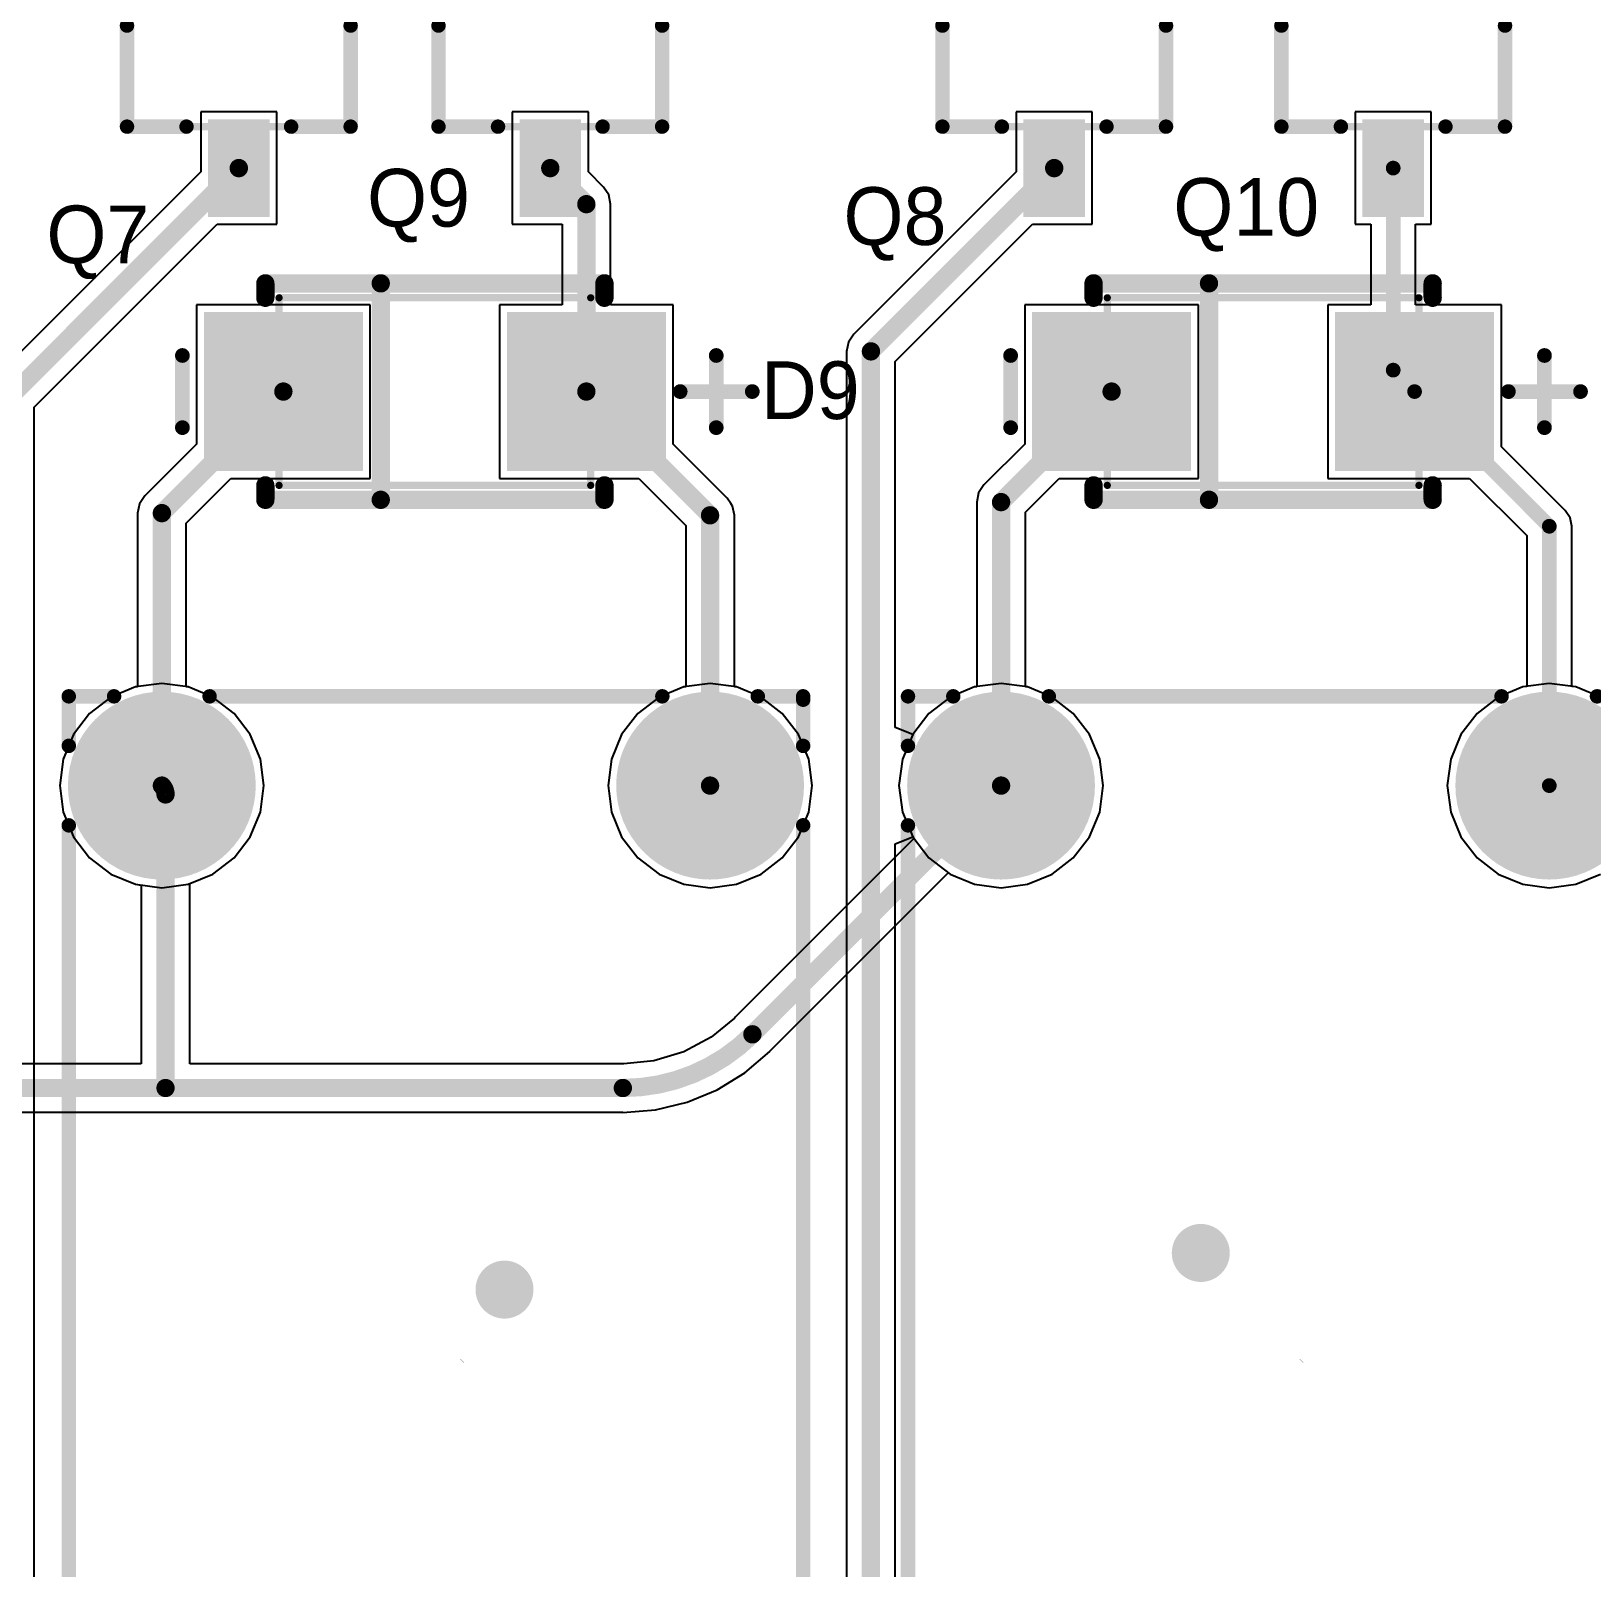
# Model space of a CAD drawing. Extents: x 32 to 132, y 19 to 123.
# Drawn here: x 50.59 to 72.22, y 66.76 to 88.05 of the extents above; entities that cross this region are included whole.
import ezdxf

# ---------------------------------------------------------------- set-up
doc = ezdxf.new("R2010")
doc.units = 0
doc.layers.get('0').update_dxf_attribs({"linetype": 'CONTINUOUS'})
for name, color, linetype in [('BOTTOMLAYER', 5, 'CONTINUOUS'), ('BOTTOMSOLDER', 6, 'CONTINUOUS'), ('MECHANICAL13', 56, 'CONTINUOUS'), ('MECHANICAL15', 56, 'CONTINUOUS'), ('MULTILAYER', 9, 'CONTINUOUS'), ('PADHOLELAYER', 156, 'CONTINUOUS'), ('TOPLAYER', 1, 'CONTINUOUS'), ('TOPOVERLAY', 2, 'CONTINUOUS'), ('TOPPASTE', 8, 'CONTINUOUS'), ('TOPSOLDER', 216, 'CONTINUOUS'), ('VIAHOLELAYER', 16, 'CONTINUOUS')]:
    doc.layers.add(name, color=color, linetype=linetype)

# ---------------------------------------------------------------- blocks, each defined once
blk = doc.blocks.new('SMA_DO_214AC__S1_57')
at = {"layer": 'MECHANICAL13', "const_width": 0.1}
for points in [[(-2.16, 1.3), (2.16, 1.3)], [(-2.16, -1.3), (-2.16, 1.3)], [(2.16, -1.3), (2.16, 1.3)], [(-2.16, -1.3), (2.16, -1.3)]]:
    blk.add_lwpolyline(points, dxfattribs=at)
at = {"layer": 'MECHANICAL13', "const_width": 0.05}
for points in [[(-2.185, 1.3, 1), (-2.135, 1.3, 1)], [(-2.185, 1.3, 1), (-2.135, 1.3, 1)], [(2.135, 1.3, 1), (2.185, 1.3, 1)], [(2.135, 1.3, 1), (2.185, 1.3, 1)], [(-2.185, -1.3, 1), (-2.135, -1.3, 1)], [(-2.185, -1.3, 1), (-2.135, -1.3, 1)], [(2.135, -1.3, 1), (2.185, -1.3, 1)], [(2.135, -1.3, 1), (2.185, -1.3, 1)]]:
    blk.add_lwpolyline(points, format="xyb", close=True, dxfattribs=at)
at = {"layer": 'MECHANICAL15', "const_width": 0.203}
for points in [[(-3.5, -0.5), (-3.5, 0.5)], [(3.9, -0.5), (3.9, 0.5)], [(3.4, 0), (4.4, 0)]]:
    blk.add_lwpolyline(points, dxfattribs=at)
at = {"layer": 'MECHANICAL15', "const_width": 0.102}
for points in [[(-3.551, 0.5, 1), (-3.449, 0.5, 1)], [(3.849, 0.5, 1), (3.951, 0.5, 1)], [(3.349, 0, 1), (3.451, 0, 1)], [(4.349, 0, 1), (4.451, 0, 1)], [(-3.551, -0.5, 1), (-3.449, -0.5, 1)], [(3.849, -0.5, 1), (3.951, -0.5, 1)]]:
    blk.add_lwpolyline(points, format="xyb", close=True, dxfattribs=at)
at = {"layer": 'TOPLAYER'}
for points in [[(-3.1, 1), (-3.1, -1), (-1.1, 1), (-1.1, -1)], [(1.1, 1), (1.1, -1), (3.1, 1), (3.1, -1)]]:
    blk.add_solid(points, dxfattribs=at)
at = {"layer": 'TOPOVERLAY', "const_width": 0.254}
for points in [[(-2.35, 1.3), (-2.35, 1.5)], [(-2.35, 1.5), (2.35, 1.5)], [(-0.75, -1.5), (-0.75, 1.5)], [(2.35, 1.3), (2.35, 1.5)], [(-2.35, -1.5), (-2.35, -1.3)], [(2.35, -1.5), (2.35, -1.3)], [(-2.35, -1.5), (2.35, -1.5)]]:
    blk.add_lwpolyline(points, dxfattribs=at)
at = {"layer": 'TOPOVERLAY', "const_width": 0.127}
for points in [[(-2.414, 1.5, 1), (-2.287, 1.5, 1)], [(-2.414, 1.5, 1), (-2.287, 1.5, 1)], [(-0.814, 1.5, 1), (-0.687, 1.5, 1)], [(2.287, 1.5, 1), (2.414, 1.5, 1)], [(2.287, 1.5, 1), (2.414, 1.5, 1)], [(-2.414, 1.3, 1), (-2.287, 1.3, 1)], [(2.287, 1.3, 1), (2.414, 1.3, 1)], [(-2.414, -1.3, 1), (-2.287, -1.3, 1)], [(2.287, -1.3, 1), (2.414, -1.3, 1)], [(-2.414, -1.5, 1), (-2.287, -1.5, 1)], [(-2.414, -1.5, 1), (-2.287, -1.5, 1)], [(-0.814, -1.5, 1), (-0.687, -1.5, 1)], [(2.287, -1.5, 1), (2.414, -1.5, 1)], [(2.287, -1.5, 1), (2.414, -1.5, 1)]]:
    blk.add_lwpolyline(points, format="xyb", close=True, dxfattribs=at)
at = {"layer": 'TOPPASTE'}
for points in [[(-3.1, 1), (-3.1, -1), (-1.1, 1), (-1.1, -1)], [(1.1, 1), (1.1, -1), (3.1, 1), (3.1, -1)]]:
    blk.add_solid(points, dxfattribs=at)
at = {"layer": 'TOPSOLDER'}
for points in [[(-3.202, 1.102), (-3.202, -1.102), (-0.998, 1.102), (-0.998, -1.102)], [(0.998, 1.102), (0.998, -1.102), (3.202, 1.102), (3.202, -1.102)]]:
    blk.add_solid(points, dxfattribs=at)
blk = doc.blocks.new('SMA_DO_214AC__S1_58')
at = {"layer": 'MECHANICAL13', "const_width": 0.1}
for points in [[(-2.16, 1.3), (2.16, 1.3)], [(-2.16, -1.3), (-2.16, 1.3)], [(2.16, -1.3), (2.16, 1.3)], [(-2.16, -1.3), (2.16, -1.3)]]:
    blk.add_lwpolyline(points, dxfattribs=at)
at = {"layer": 'MECHANICAL13', "const_width": 0.05}
for points in [[(-2.185, 1.3, 1), (-2.135, 1.3, 1)], [(-2.185, 1.3, 1), (-2.135, 1.3, 1)], [(2.135, 1.3, 1), (2.185, 1.3, 1)], [(2.135, 1.3, 1), (2.185, 1.3, 1)], [(-2.185, -1.3, 1), (-2.135, -1.3, 1)], [(-2.185, -1.3, 1), (-2.135, -1.3, 1)], [(2.135, -1.3, 1), (2.185, -1.3, 1)], [(2.135, -1.3, 1), (2.185, -1.3, 1)]]:
    blk.add_lwpolyline(points, format="xyb", close=True, dxfattribs=at)
at = {"layer": 'MECHANICAL15', "const_width": 0.203}
for points in [[(-3.5, -0.5), (-3.5, 0.5)], [(3.9, -0.5), (3.9, 0.5)], [(3.4, 0), (4.4, 0)]]:
    blk.add_lwpolyline(points, dxfattribs=at)
at = {"layer": 'MECHANICAL15', "const_width": 0.102}
for points in [[(-3.551, 0.5, 1), (-3.449, 0.5, 1)], [(3.849, 0.5, 1), (3.951, 0.5, 1)], [(3.349, 0, 1), (3.451, 0, 1)], [(4.349, 0, 1), (4.451, 0, 1)], [(-3.551, -0.5, 1), (-3.449, -0.5, 1)], [(3.849, -0.5, 1), (3.951, -0.5, 1)]]:
    blk.add_lwpolyline(points, format="xyb", close=True, dxfattribs=at)
at = {"layer": 'TOPLAYER'}
for points in [[(-3.1, 1), (-3.1, -1), (-1.1, 1), (-1.1, -1)], [(1.1, 1), (1.1, -1), (3.1, 1), (3.1, -1)]]:
    blk.add_solid(points, dxfattribs=at)
at = {"layer": 'TOPOVERLAY', "const_width": 0.254}
for points in [[(-2.35, 1.3), (-2.35, 1.5)], [(-2.35, 1.5), (2.35, 1.5)], [(-0.75, -1.5), (-0.75, 1.5)], [(2.35, 1.3), (2.35, 1.5)], [(-2.35, -1.5), (-2.35, -1.3)], [(2.35, -1.5), (2.35, -1.3)], [(-2.35, -1.5), (2.35, -1.5)]]:
    blk.add_lwpolyline(points, dxfattribs=at)
at = {"layer": 'TOPOVERLAY', "const_width": 0.127}
for points in [[(-2.414, 1.5, 1), (-2.287, 1.5, 1)], [(-2.414, 1.5, 1), (-2.287, 1.5, 1)], [(-0.814, 1.5, 1), (-0.687, 1.5, 1)], [(2.287, 1.5, 1), (2.414, 1.5, 1)], [(2.287, 1.5, 1), (2.414, 1.5, 1)], [(-2.414, 1.3, 1), (-2.287, 1.3, 1)], [(2.287, 1.3, 1), (2.414, 1.3, 1)], [(-2.414, -1.3, 1), (-2.287, -1.3, 1)], [(2.287, -1.3, 1), (2.414, -1.3, 1)], [(-2.414, -1.5, 1), (-2.287, -1.5, 1)], [(-2.414, -1.5, 1), (-2.287, -1.5, 1)], [(-0.814, -1.5, 1), (-0.687, -1.5, 1)], [(2.287, -1.5, 1), (2.414, -1.5, 1)], [(2.287, -1.5, 1), (2.414, -1.5, 1)]]:
    blk.add_lwpolyline(points, format="xyb", close=True, dxfattribs=at)
at = {"layer": 'TOPPASTE'}
for points in [[(-3.1, 1), (-3.1, -1), (-1.1, 1), (-1.1, -1)], [(1.1, 1), (1.1, -1), (3.1, 1), (3.1, -1)]]:
    blk.add_solid(points, dxfattribs=at)
at = {"layer": 'TOPSOLDER'}
for points in [[(-3.202, 1.102), (-3.202, -1.102), (-0.998, 1.102), (-0.998, -1.102)], [(0.998, 1.102), (0.998, -1.102), (3.202, 1.102), (3.202, -1.102)]]:
    blk.add_solid(points, dxfattribs=at)
blk = doc.blocks.new('SOT_23_3L_70')
at = {"layer": 'MECHANICAL13', "const_width": 0.1}
for points in [[(-0.9, 1.55), (-0.9, -1.55)], [(-0.9, 1.55), (0.9, 1.55)], [(0.9, 1.55), (0.9, -1.55)], [(-0.9, -1.55), (0.9, -1.55)]]:
    blk.add_lwpolyline(points, dxfattribs=at)
at = {"layer": 'MECHANICAL13', "const_width": 0.05}
for points in [[(-0.925, 1.55, 1), (-0.875, 1.55, 1)], [(-0.925, 1.55, 1), (-0.875, 1.55, 1)], [(0.875, 1.55, 1), (0.925, 1.55, 1)], [(0.875, 1.55, 1), (0.925, 1.55, 1)], [(-0.925, -1.55, 1), (-0.875, -1.55, 1)], [(-0.925, -1.55, 1), (-0.875, -1.55, 1)], [(0.875, -1.55, 1), (0.925, -1.55, 1)], [(0.875, -1.55, 1), (0.925, -1.55, 1)]]:
    blk.add_lwpolyline(points, format="xyb", close=True, dxfattribs=at)
at = {"layer": 'TOPLAYER'}
for points in [[(0.9, 1.275), (0.9, 0.625), (2.05, 1.275), (2.05, 0.625)], [(-2.05, 0.325), (-2.05, -0.325), (-0.9, 0.325), (-0.9, -0.325)], [(0.9, -0.625), (0.9, -1.275), (2.05, -0.625), (2.05, -1.275)]]:
    blk.add_solid(points, dxfattribs=at)
at = {"layer": 'TOPOVERLAY', "const_width": 0.2}
for points in [[(-0.9, 1.55), (0.5, 1.55)], [(-0.9, 1.55), (-0.9, 0.725)], [(-0.9, -0.725), (-0.9, -1.55)], [(-0.9, -1.55), (0.5, -1.55)]]:
    blk.add_lwpolyline(points, dxfattribs=at)
at = {"layer": 'TOPOVERLAY'}
for points, const_width in [([(-0.95, 1.55, 1), (-0.85, 1.55, 1)], 0.1), ([(-0.95, 1.55, 1), (-0.85, 1.55, 1)], 0.1), ([(0.45, 1.55, 1), (0.55, 1.55, 1)], 0.1), ([(-0.95, 0.725, 1), (-0.85, 0.725, 1)], 0.1), ([(-0.95, -0.725, 1), (-0.85, -0.725, 1)], 0.1), ([(-0.95, -1.55, 1), (-0.85, -1.55, 1)], 0.1), ([(-0.95, -1.55, 1), (-0.85, -1.55, 1)], 0.1), ([(0.45, -1.55, 1), (0.55, -1.55, 1)], 0.1), ([(1.6, -1.825, 1), (1.35, -1.825, 1)], 0.25), ([(1.288, -1.825, 1), (1.412, -1.825, 1)], 0.125), ([(1.538, -1.825, 1), (1.663, -1.825, 1)], 0.125)]:
    blk.add_lwpolyline(points, format="xyb", close=True, dxfattribs=dict(at, const_width=const_width))
at = {"layer": 'TOPPASTE'}
for points in [[(0.9, 1.275), (0.9, 0.625), (2.05, 1.275), (2.05, 0.625)], [(-2.05, 0.325), (-2.05, -0.325), (-0.9, 0.325), (-0.9, -0.325)], [(0.9, -0.625), (0.9, -1.275), (2.05, -0.625), (2.05, -1.275)]]:
    blk.add_solid(points, dxfattribs=at)
at = {"layer": 'TOPSOLDER'}
for points in [[(0.798, 1.377), (0.798, 0.523), (2.152, 1.377), (2.152, 0.523)], [(-2.152, 0.427), (-2.152, -0.427), (-0.798, 0.427), (-0.798, -0.427)], [(0.798, -0.523), (0.798, -1.377), (2.152, -0.523), (2.152, -1.377)]]:
    blk.add_solid(points, dxfattribs=at)
blk = doc.blocks.new('SOT_23_3L_71')
at = {"layer": 'MECHANICAL13', "const_width": 0.1}
for points in [[(-0.9, 1.55), (-0.9, -1.55)], [(-0.9, 1.55), (0.9, 1.55)], [(0.9, 1.55), (0.9, -1.55)], [(-0.9, -1.55), (0.9, -1.55)]]:
    blk.add_lwpolyline(points, dxfattribs=at)
at = {"layer": 'MECHANICAL13', "const_width": 0.05}
for points in [[(-0.925, 1.55, 1), (-0.875, 1.55, 1)], [(-0.925, 1.55, 1), (-0.875, 1.55, 1)], [(0.875, 1.55, 1), (0.925, 1.55, 1)], [(0.875, 1.55, 1), (0.925, 1.55, 1)], [(-0.925, -1.55, 1), (-0.875, -1.55, 1)], [(-0.925, -1.55, 1), (-0.875, -1.55, 1)], [(0.875, -1.55, 1), (0.925, -1.55, 1)], [(0.875, -1.55, 1), (0.925, -1.55, 1)]]:
    blk.add_lwpolyline(points, format="xyb", close=True, dxfattribs=at)
at = {"layer": 'TOPLAYER'}
for points in [[(0.9, 1.275), (0.9, 0.625), (2.05, 1.275), (2.05, 0.625)], [(-2.05, 0.325), (-2.05, -0.325), (-0.9, 0.325), (-0.9, -0.325)], [(0.9, -0.625), (0.9, -1.275), (2.05, -0.625), (2.05, -1.275)]]:
    blk.add_solid(points, dxfattribs=at)
at = {"layer": 'TOPOVERLAY', "const_width": 0.2}
for points in [[(-0.9, 1.55), (0.5, 1.55)], [(-0.9, 1.55), (-0.9, 0.725)], [(-0.9, -0.725), (-0.9, -1.55)], [(-0.9, -1.55), (0.5, -1.55)]]:
    blk.add_lwpolyline(points, dxfattribs=at)
at = {"layer": 'TOPOVERLAY'}
for points, const_width in [([(-0.95, 1.55, 1), (-0.85, 1.55, 1)], 0.1), ([(-0.95, 1.55, 1), (-0.85, 1.55, 1)], 0.1), ([(0.45, 1.55, 1), (0.55, 1.55, 1)], 0.1), ([(-0.95, 0.725, 1), (-0.85, 0.725, 1)], 0.1), ([(-0.95, -0.725, 1), (-0.85, -0.725, 1)], 0.1), ([(-0.95, -1.55, 1), (-0.85, -1.55, 1)], 0.1), ([(-0.95, -1.55, 1), (-0.85, -1.55, 1)], 0.1), ([(0.45, -1.55, 1), (0.55, -1.55, 1)], 0.1), ([(1.6, -1.825, 1), (1.35, -1.825, 1)], 0.25), ([(1.288, -1.825, 1), (1.412, -1.825, 1)], 0.125), ([(1.538, -1.825, 1), (1.663, -1.825, 1)], 0.125)]:
    blk.add_lwpolyline(points, format="xyb", close=True, dxfattribs=dict(at, const_width=const_width))
at = {"layer": 'TOPPASTE'}
for points in [[(0.9, 1.275), (0.9, 0.625), (2.05, 1.275), (2.05, 0.625)], [(-2.05, 0.325), (-2.05, -0.325), (-0.9, 0.325), (-0.9, -0.325)], [(0.9, -0.625), (0.9, -1.275), (2.05, -0.625), (2.05, -1.275)]]:
    blk.add_solid(points, dxfattribs=at)
at = {"layer": 'TOPSOLDER'}
for points in [[(0.798, 1.377), (0.798, 0.523), (2.152, 1.377), (2.152, 0.523)], [(-2.152, 0.427), (-2.152, -0.427), (-0.798, 0.427), (-0.798, -0.427)], [(0.798, -0.523), (0.798, -1.377), (2.152, -0.523), (2.152, -1.377)]]:
    blk.add_solid(points, dxfattribs=at)
blk = doc.blocks.new('SOT_23_3L_72')
at = {"layer": 'MECHANICAL13', "const_width": 0.1}
for points in [[(-0.9, 1.55), (-0.9, -1.55)], [(-0.9, 1.55), (0.9, 1.55)], [(0.9, 1.55), (0.9, -1.55)], [(-0.9, -1.55), (0.9, -1.55)]]:
    blk.add_lwpolyline(points, dxfattribs=at)
at = {"layer": 'MECHANICAL13', "const_width": 0.05}
for points in [[(-0.925, 1.55, 1), (-0.875, 1.55, 1)], [(-0.925, 1.55, 1), (-0.875, 1.55, 1)], [(0.875, 1.55, 1), (0.925, 1.55, 1)], [(0.875, 1.55, 1), (0.925, 1.55, 1)], [(-0.925, -1.55, 1), (-0.875, -1.55, 1)], [(-0.925, -1.55, 1), (-0.875, -1.55, 1)], [(0.875, -1.55, 1), (0.925, -1.55, 1)], [(0.875, -1.55, 1), (0.925, -1.55, 1)]]:
    blk.add_lwpolyline(points, format="xyb", close=True, dxfattribs=at)
at = {"layer": 'TOPLAYER'}
for points in [[(0.9, 1.275), (0.9, 0.625), (2.05, 1.275), (2.05, 0.625)], [(-2.05, 0.325), (-2.05, -0.325), (-0.9, 0.325), (-0.9, -0.325)], [(0.9, -0.625), (0.9, -1.275), (2.05, -0.625), (2.05, -1.275)]]:
    blk.add_solid(points, dxfattribs=at)
at = {"layer": 'TOPOVERLAY', "const_width": 0.2}
for points in [[(-0.9, 1.55), (0.5, 1.55)], [(-0.9, 1.55), (-0.9, 0.725)], [(-0.9, -0.725), (-0.9, -1.55)], [(-0.9, -1.55), (0.5, -1.55)]]:
    blk.add_lwpolyline(points, dxfattribs=at)
at = {"layer": 'TOPOVERLAY'}
for points, const_width in [([(-0.95, 1.55, 1), (-0.85, 1.55, 1)], 0.1), ([(-0.95, 1.55, 1), (-0.85, 1.55, 1)], 0.1), ([(0.45, 1.55, 1), (0.55, 1.55, 1)], 0.1), ([(-0.95, 0.725, 1), (-0.85, 0.725, 1)], 0.1), ([(-0.95, -0.725, 1), (-0.85, -0.725, 1)], 0.1), ([(-0.95, -1.55, 1), (-0.85, -1.55, 1)], 0.1), ([(-0.95, -1.55, 1), (-0.85, -1.55, 1)], 0.1), ([(0.45, -1.55, 1), (0.55, -1.55, 1)], 0.1), ([(1.6, -1.825, 1), (1.35, -1.825, 1)], 0.25), ([(1.288, -1.825, 1), (1.412, -1.825, 1)], 0.125), ([(1.538, -1.825, 1), (1.663, -1.825, 1)], 0.125)]:
    blk.add_lwpolyline(points, format="xyb", close=True, dxfattribs=dict(at, const_width=const_width))
at = {"layer": 'TOPPASTE'}
for points in [[(0.9, 1.275), (0.9, 0.625), (2.05, 1.275), (2.05, 0.625)], [(-2.05, 0.325), (-2.05, -0.325), (-0.9, 0.325), (-0.9, -0.325)], [(0.9, -0.625), (0.9, -1.275), (2.05, -0.625), (2.05, -1.275)]]:
    blk.add_solid(points, dxfattribs=at)
at = {"layer": 'TOPSOLDER'}
for points in [[(0.798, 1.377), (0.798, 0.523), (2.152, 1.377), (2.152, 0.523)], [(-2.152, 0.427), (-2.152, -0.427), (-0.798, 0.427), (-0.798, -0.427)], [(0.798, -0.523), (0.798, -1.377), (2.152, -0.523), (2.152, -1.377)]]:
    blk.add_solid(points, dxfattribs=at)
blk = doc.blocks.new('SOT_23_3L_73')
at = {"layer": 'MECHANICAL13', "const_width": 0.1}
for points in [[(-0.9, 1.55), (-0.9, -1.55)], [(-0.9, 1.55), (0.9, 1.55)], [(0.9, 1.55), (0.9, -1.55)], [(-0.9, -1.55), (0.9, -1.55)]]:
    blk.add_lwpolyline(points, dxfattribs=at)
at = {"layer": 'MECHANICAL13', "const_width": 0.05}
for points in [[(-0.925, 1.55, 1), (-0.875, 1.55, 1)], [(-0.925, 1.55, 1), (-0.875, 1.55, 1)], [(0.875, 1.55, 1), (0.925, 1.55, 1)], [(0.875, 1.55, 1), (0.925, 1.55, 1)], [(-0.925, -1.55, 1), (-0.875, -1.55, 1)], [(-0.925, -1.55, 1), (-0.875, -1.55, 1)], [(0.875, -1.55, 1), (0.925, -1.55, 1)], [(0.875, -1.55, 1), (0.925, -1.55, 1)]]:
    blk.add_lwpolyline(points, format="xyb", close=True, dxfattribs=at)
at = {"layer": 'TOPLAYER'}
for points in [[(0.9, 1.275), (0.9, 0.625), (2.05, 1.275), (2.05, 0.625)], [(-2.05, 0.325), (-2.05, -0.325), (-0.9, 0.325), (-0.9, -0.325)], [(0.9, -0.625), (0.9, -1.275), (2.05, -0.625), (2.05, -1.275)]]:
    blk.add_solid(points, dxfattribs=at)
at = {"layer": 'TOPOVERLAY', "const_width": 0.2}
for points in [[(-0.9, 1.55), (0.5, 1.55)], [(-0.9, 1.55), (-0.9, 0.725)], [(-0.9, -0.725), (-0.9, -1.55)], [(-0.9, -1.55), (0.5, -1.55)]]:
    blk.add_lwpolyline(points, dxfattribs=at)
at = {"layer": 'TOPOVERLAY'}
for points, const_width in [([(-0.95, 1.55, 1), (-0.85, 1.55, 1)], 0.1), ([(-0.95, 1.55, 1), (-0.85, 1.55, 1)], 0.1), ([(0.45, 1.55, 1), (0.55, 1.55, 1)], 0.1), ([(-0.95, 0.725, 1), (-0.85, 0.725, 1)], 0.1), ([(-0.95, -0.725, 1), (-0.85, -0.725, 1)], 0.1), ([(-0.95, -1.55, 1), (-0.85, -1.55, 1)], 0.1), ([(-0.95, -1.55, 1), (-0.85, -1.55, 1)], 0.1), ([(0.45, -1.55, 1), (0.55, -1.55, 1)], 0.1), ([(1.6, -1.825, 1), (1.35, -1.825, 1)], 0.25), ([(1.288, -1.825, 1), (1.412, -1.825, 1)], 0.125), ([(1.538, -1.825, 1), (1.663, -1.825, 1)], 0.125)]:
    blk.add_lwpolyline(points, format="xyb", close=True, dxfattribs=dict(at, const_width=const_width))
at = {"layer": 'TOPPASTE'}
for points in [[(0.9, 1.275), (0.9, 0.625), (2.05, 1.275), (2.05, 0.625)], [(-2.05, 0.325), (-2.05, -0.325), (-0.9, 0.325), (-0.9, -0.325)], [(0.9, -0.625), (0.9, -1.275), (2.05, -0.625), (2.05, -1.275)]]:
    blk.add_solid(points, dxfattribs=at)
at = {"layer": 'TOPSOLDER'}
for points in [[(0.798, 1.377), (0.798, 0.523), (2.152, 1.377), (2.152, 0.523)], [(-2.152, 0.427), (-2.152, -0.427), (-0.798, 0.427), (-0.798, -0.427)], [(0.798, -0.523), (0.798, -1.377), (2.152, -0.523), (2.152, -1.377)]]:
    blk.add_solid(points, dxfattribs=at)
blk = doc.blocks.new('HF32F_005_HS_151')
at = {"layer": 'BOTTOMLAYER', "const_width": 1.2}
for points in [[(-0.6, 7.6, 1), (0.6, 7.6, 1)], [(14.64, 7.62, 1), (15.84, 7.62, 1)], [(-0.6, 0, 1), (0.6, 0, 1)], [(12.1, 0, 1), (13.3, 0, 1)]]:
    blk.add_lwpolyline(points, format="xyb", close=True, dxfattribs=at)
at = {"layer": 'BOTTOMSOLDER', "const_width": 1.302}
for points in [[(-0.651, 7.6, 1), (0.651, 7.6, 1)], [(14.589, 7.62, 1), (15.891, 7.62, 1)], [(-0.651, 0, 1), (0.651, 0, 1)], [(12.049, 0, 1), (13.351, 0, 1)]]:
    blk.add_lwpolyline(points, format="xyb", close=True, dxfattribs=at)
at = {"layer": 'MECHANICAL15', "const_width": 0.00254}
blk.add_lwpolyline([(7.946, 4.137), (7.997, 4.188)], dxfattribs=at)
at = {"layer": 'MECHANICAL15', "const_width": 0.00127}
for points in [[(7.946, 4.137, 1), (7.947, 4.137, 1)], [(7.996, 4.188, 1), (7.998, 4.188, 1)]]:
    blk.add_lwpolyline(points, format="xyb", close=True, dxfattribs=at)
at = {"layer": 'MULTILAYER', "const_width": 1.2}
for points in [[(-0.6, 7.6, 1), (0.6, 7.6, 1)], [(14.64, 7.62, 1), (15.84, 7.62, 1)], [(-0.6, 0, 1), (0.6, 0, 1)], [(12.1, 0, 1), (13.3, 0, 1)]]:
    blk.add_lwpolyline(points, format="xyb", close=True, dxfattribs=at)
at = {"layer": 'PADHOLELAYER', "const_width": 0.7}
for points in [[(-0.35, 7.6, 1), (0.35, 7.6, 1)], [(14.89, 7.62, 1), (15.59, 7.62, 1)], [(-0.35, 0, 1), (0.35, 0, 1)], [(12.35, 0, 1), (13.05, 0, 1)]]:
    blk.add_lwpolyline(points, format="xyb", close=True, dxfattribs=at)
at = {"layer": 'TOPLAYER', "const_width": 1.2}
for points in [[(-0.6, 7.6, 1), (0.6, 7.6, 1)], [(14.64, 7.62, 1), (15.84, 7.62, 1)], [(-0.6, 0, 1), (0.6, 0, 1)], [(12.1, 0, 1), (13.3, 0, 1)]]:
    blk.add_lwpolyline(points, format="xyb", close=True, dxfattribs=at)
at = {"layer": 'TOPOVERLAY', "const_width": 0.2}
for points in [[(-1.237, 8.261), (-1.237, 8.89)], [(-0.55, 8.89), (-1.19, 8.89)], [(14.644, 8.89), (0.55, 8.89)], [(17.18, 8.89), (15.836, 8.89)], [(17.163, -1.27), (17.163, 8.89)], [(17.17, 8.56), (17.17, 8.89)], [(-1.237, 0.662), (-1.237, 6.938)], [(-1.237, -1.29), (-1.237, -0.662)], [(-0.551, -1.29), (-1.237, -1.29)], [(12.149, -1.29), (0.551, -1.29)], [(17.163, -1.29), (13.251, -1.29)]]:
    blk.add_lwpolyline(points, dxfattribs=at)
at = {"layer": 'TOPOVERLAY', "const_width": 0.1}
for points in [[(-1.287, 8.89, 1), (-1.187, 8.89, 1)], [(-1.24, 8.89, 1), (-1.14, 8.89, 1)], [(-0.6, 8.89, 1), (-0.5, 8.89, 1)], [(0.5, 8.89, 1), (0.6, 8.89, 1)], [(14.594, 8.89, 1), (14.694, 8.89, 1)], [(15.786, 8.89, 1), (15.886, 8.89, 1)], [(17.113, 8.89, 1), (17.213, 8.89, 1)], [(17.12, 8.89, 1), (17.22, 8.89, 1)], [(17.13, 8.89, 1), (17.23, 8.89, 1)], [(17.12, 8.56, 1), (17.22, 8.56, 1)], [(-1.287, 8.261, 1), (-1.187, 8.261, 1)], [(-1.287, 6.938, 1), (-1.187, 6.938, 1)], [(-1.287, 0.662, 1), (-1.187, 0.662, 1)], [(-1.287, -0.662, 1), (-1.187, -0.662, 1)], [(-1.287, -1.29, 1), (-1.187, -1.29, 1)], [(-1.287, -1.29, 1), (-1.187, -1.29, 1)], [(-0.601, -1.29, 1), (-0.501, -1.29, 1)], [(0.501, -1.29, 1), (0.601, -1.29, 1)], [(12.099, -1.29, 1), (12.199, -1.29, 1)], [(13.201, -1.29, 1), (13.301, -1.29, 1)], [(17.113, -1.27, 1), (17.213, -1.27, 1)], [(17.113, -1.29, 1), (17.213, -1.29, 1)]]:
    blk.add_lwpolyline(points, format="xyb", close=True, dxfattribs=at)
at = {"layer": 'TOPSOLDER', "const_width": 1.302}
for points in [[(-0.651, 7.6, 1), (0.651, 7.6, 1)], [(14.589, 7.62, 1), (15.891, 7.62, 1)], [(-0.651, 0, 1), (0.651, 0, 1)], [(12.049, 0, 1), (13.351, 0, 1)]]:
    blk.add_lwpolyline(points, format="xyb", close=True, dxfattribs=at)
blk = doc.blocks.new('HF32F_005_HS_152')
at = {"layer": 'BOTTOMLAYER', "const_width": 1.2}
for points in [[(-0.6, 7.6, 1), (0.6, 7.6, 1)], [(14.64, 7.62, 1), (15.84, 7.62, 1)], [(-0.6, 0, 1), (0.6, 0, 1)], [(12.1, 0, 1), (13.3, 0, 1)]]:
    blk.add_lwpolyline(points, format="xyb", close=True, dxfattribs=at)
at = {"layer": 'BOTTOMSOLDER', "const_width": 1.302}
for points in [[(-0.651, 7.6, 1), (0.651, 7.6, 1)], [(14.589, 7.62, 1), (15.891, 7.62, 1)], [(-0.651, 0, 1), (0.651, 0, 1)], [(12.049, 0, 1), (13.351, 0, 1)]]:
    blk.add_lwpolyline(points, format="xyb", close=True, dxfattribs=at)
at = {"layer": 'MECHANICAL15', "const_width": 0.00254}
blk.add_lwpolyline([(7.946, 4.137), (7.997, 4.188)], dxfattribs=at)
at = {"layer": 'MECHANICAL15', "const_width": 0.00127}
for points in [[(7.946, 4.137, 1), (7.947, 4.137, 1)], [(7.996, 4.188, 1), (7.998, 4.188, 1)]]:
    blk.add_lwpolyline(points, format="xyb", close=True, dxfattribs=at)
at = {"layer": 'MULTILAYER', "const_width": 1.2}
for points in [[(-0.6, 7.6, 1), (0.6, 7.6, 1)], [(14.64, 7.62, 1), (15.84, 7.62, 1)], [(-0.6, 0, 1), (0.6, 0, 1)], [(12.1, 0, 1), (13.3, 0, 1)]]:
    blk.add_lwpolyline(points, format="xyb", close=True, dxfattribs=at)
at = {"layer": 'PADHOLELAYER', "const_width": 0.7}
for points in [[(-0.35, 7.6, 1), (0.35, 7.6, 1)], [(14.89, 7.62, 1), (15.59, 7.62, 1)], [(-0.35, 0, 1), (0.35, 0, 1)], [(12.35, 0, 1), (13.05, 0, 1)]]:
    blk.add_lwpolyline(points, format="xyb", close=True, dxfattribs=at)
at = {"layer": 'TOPLAYER', "const_width": 1.2}
for points in [[(-0.6, 7.6, 1), (0.6, 7.6, 1)], [(14.64, 7.62, 1), (15.84, 7.62, 1)], [(-0.6, 0, 1), (0.6, 0, 1)], [(12.1, 0, 1), (13.3, 0, 1)]]:
    blk.add_lwpolyline(points, format="xyb", close=True, dxfattribs=at)
at = {"layer": 'TOPOVERLAY', "const_width": 0.2}
for points in [[(-1.237, 8.261), (-1.237, 8.89)], [(-0.55, 8.89), (-1.19, 8.89)], [(14.644, 8.89), (0.55, 8.89)], [(17.18, 8.89), (15.836, 8.89)], [(17.163, -1.27), (17.163, 8.89)], [(17.17, 8.56), (17.17, 8.89)], [(-1.237, 0.662), (-1.237, 6.938)], [(-1.237, -1.29), (-1.237, -0.662)], [(-0.551, -1.29), (-1.237, -1.29)], [(12.149, -1.29), (0.551, -1.29)], [(17.163, -1.29), (13.251, -1.29)]]:
    blk.add_lwpolyline(points, dxfattribs=at)
at = {"layer": 'TOPOVERLAY', "const_width": 0.1}
for points in [[(-1.287, 8.89, 1), (-1.187, 8.89, 1)], [(-1.24, 8.89, 1), (-1.14, 8.89, 1)], [(-0.6, 8.89, 1), (-0.5, 8.89, 1)], [(0.5, 8.89, 1), (0.6, 8.89, 1)], [(14.594, 8.89, 1), (14.694, 8.89, 1)], [(15.786, 8.89, 1), (15.886, 8.89, 1)], [(17.113, 8.89, 1), (17.213, 8.89, 1)], [(17.12, 8.89, 1), (17.22, 8.89, 1)], [(17.13, 8.89, 1), (17.23, 8.89, 1)], [(17.12, 8.56, 1), (17.22, 8.56, 1)], [(-1.287, 8.261, 1), (-1.187, 8.261, 1)], [(-1.287, 6.938, 1), (-1.187, 6.938, 1)], [(-1.287, 0.662, 1), (-1.187, 0.662, 1)], [(-1.287, -0.662, 1), (-1.187, -0.662, 1)], [(-1.287, -1.29, 1), (-1.187, -1.29, 1)], [(-1.287, -1.29, 1), (-1.187, -1.29, 1)], [(-0.601, -1.29, 1), (-0.501, -1.29, 1)], [(0.501, -1.29, 1), (0.601, -1.29, 1)], [(12.099, -1.29, 1), (12.199, -1.29, 1)], [(13.201, -1.29, 1), (13.301, -1.29, 1)], [(17.113, -1.27, 1), (17.213, -1.27, 1)], [(17.113, -1.29, 1), (17.213, -1.29, 1)]]:
    blk.add_lwpolyline(points, format="xyb", close=True, dxfattribs=at)
at = {"layer": 'TOPSOLDER', "const_width": 1.302}
for points in [[(-0.651, 7.6, 1), (0.651, 7.6, 1)], [(14.589, 7.62, 1), (15.891, 7.62, 1)], [(-0.651, 0, 1), (0.651, 0, 1)], [(12.049, 0, 1), (13.351, 0, 1)]]:
    blk.add_lwpolyline(points, format="xyb", close=True, dxfattribs=at)

msp = doc.modelspace()

# ---------------------------------------------------------------- linework, layer by layer
at = {"layer": 'BOTTOMLAYER'}
for p, q in [((52.034, 78.964), (51.693, 78.823)), ((52.4, 79.012), (52.034, 78.964)), ((52.767, 78.964), (52.4, 79.012)), ((53.108, 78.823), (52.767, 78.964)), ((59.634, 78.964), (59.292, 78.823)), ((60, 79.012), (59.634, 78.964)), ((60.366, 78.964), (60, 79.012)), ((60.708, 78.823), (60.366, 78.964)), ((63.667, 78.964), (63.326, 78.823)), ((64.033, 79.012), (63.667, 78.964)), ((64.4, 78.964), (64.033, 79.012)), ((64.741, 78.823), (64.4, 78.964)), ((71.267, 78.964), (70.925, 78.823)), ((71.633, 79.012), (71.267, 78.964)), ((71.999, 78.964), (71.633, 79.012)), ((72.341, 78.823), (71.999, 78.964)), ((51.693, 78.823), (51.399, 78.598)), ((53.401, 78.598), (53.108, 78.823)), ((59.292, 78.823), (58.999, 78.598)), ((61.001, 78.598), (60.708, 78.823)), ((63.326, 78.823), (63.033, 78.598)), ((65.034, 78.598), (64.741, 78.823)), ((70.925, 78.823), (70.632, 78.598)), ((51.399, 78.598), (51.174, 78.305)), ((53.626, 78.305), (53.401, 78.598)), ((58.999, 78.598), (58.774, 78.305)), ((61.226, 78.305), (61.001, 78.598)), ((63.033, 78.598), (62.808, 78.305)), ((65.259, 78.305), (65.034, 78.598)), ((70.632, 78.598), (70.407, 78.305)), ((51.174, 78.305), (51.033, 77.963)), ((53.767, 77.963), (53.626, 78.305)), ((58.774, 78.305), (58.633, 77.963)), ((61.367, 77.963), (61.226, 78.305)), ((62.808, 78.305), (62.666, 77.963)), ((65.401, 77.963), (65.259, 78.305)), ((70.407, 78.305), (70.266, 77.963)), ((51.033, 77.963), (50.985, 77.597)), ((53.816, 77.597), (53.767, 77.963)), ((58.633, 77.963), (58.585, 77.597)), ((61.415, 77.597), (61.367, 77.963)), ((62.666, 77.963), (62.618, 77.597)), ((65.449, 77.597), (65.401, 77.963)), ((70.266, 77.963), (70.218, 77.597)), ((50.985, 77.597), (51.033, 77.231)), ((53.767, 77.231), (53.816, 77.597)), ((58.585, 77.597), (58.633, 77.231)), ((61.367, 77.231), (61.415, 77.597)), ((62.618, 77.597), (62.666, 77.231)), ((65.401, 77.231), (65.449, 77.597)), ((70.218, 77.597), (70.266, 77.231)), ((51.033, 77.231), (51.174, 76.889)), ((53.626, 76.889), (53.767, 77.231)), ((58.633, 77.231), (58.774, 76.889)), ((61.226, 76.889), (61.367, 77.231)), ((62.666, 77.231), (62.808, 76.889)), ((65.259, 76.889), (65.401, 77.231)), ((70.266, 77.231), (70.407, 76.889)), ((51.174, 76.889), (51.399, 76.596)), ((53.401, 76.596), (53.626, 76.889)), ((58.774, 76.889), (58.999, 76.596)), ((62.826, 76.866), (60.348, 74.388)), ((61.001, 76.596), (61.226, 76.889)), ((62.808, 76.889), (62.826, 76.866)), ((65.034, 76.596), (65.259, 76.889)), ((70.407, 76.889), (70.632, 76.596)), ((51.399, 76.596), (51.693, 76.371)), ((53.108, 76.371), (53.401, 76.596)), ((58.999, 76.596), (59.292, 76.371)), ((60.708, 76.371), (61.001, 76.596)), ((64.741, 76.371), (65.034, 76.596)), ((70.632, 76.596), (70.925, 76.371)), ((51.693, 76.371), (52.034, 76.23)), ((52.788, 76.239), (53.108, 76.371)), ((59.292, 76.371), (59.634, 76.23)), ((60.366, 76.23), (60.708, 76.371)), ((60.824, 73.912), (63.302, 76.389)), ((63.302, 76.389), (63.326, 76.371)), ((63.326, 76.371), (63.667, 76.23)), ((64.4, 76.23), (64.741, 76.371)), ((70.925, 76.371), (71.267, 76.23)), ((71.999, 76.23), (72.341, 76.371)), ((52.034, 76.23), (52.114, 76.219)), ((52.114, 76.219), (52.114, 73.743)), ((52.788, 73.743), (52.788, 76.239)), ((59.634, 76.23), (60, 76.182)), ((60, 76.182), (60.366, 76.23)), ((63.667, 76.23), (64.033, 76.182)), ((64.033, 76.182), (64.4, 76.23)), ((71.267, 76.23), (71.633, 76.182)), ((71.633, 76.182), (71.999, 76.23)), ((60.34, 74.375), (60.017, 74.11)), ((60.348, 74.388), (60.34, 74.375)), ((60.017, 74.11), (59.635, 73.906)), ((59.221, 73.781), (58.805, 73.74)), ((59.635, 73.906), (59.221, 73.781)), ((60.483, 73.617), (60.826, 73.91)), ((60.826, 73.91), (60.824, 73.912)), ((52.114, 73.743), (46.01, 73.743)), ((58.79, 73.743), (52.788, 73.743)), ((58.805, 73.74), (58.79, 73.743)), ((60.097, 73.381), (60.483, 73.617)), ((59.68, 73.208), (60.097, 73.381)), ((59.241, 73.102), (59.68, 73.208)), ((46.01, 73.069), (58.79, 73.069)), ((58.79, 73.067), (59.241, 73.102)), ((58.79, 73.069), (58.79, 73.067))]:
    msp.add_line(p, q, dxfattribs=at)
at = {"layer": 'BOTTOMLAYER', "const_width": 0.254}
for points in [[(52.4, 77.597, -0.198912), (52.451, 77.474)], [(60.586, 74.15, -0.198912), (58.79, 73.406)]]:
    msp.add_lwpolyline(points, format="xyb", dxfattribs=at)
at = {"layer": 'BOTTOMLAYER'}
for points, const_width in [([(52.337, 77.597, 1), (52.464, 77.597, 1)], 0.127), ([(63.97, 77.597, 1), (64.097, 77.597, 1)], 0.127), ([(52.388, 77.474, 1), (52.514, 77.474, 1)], 0.127), ([(52.388, 77.474, 1), (52.514, 77.474, 1)], 0.127), ([(60.523, 74.15, 1), (60.65, 74.15, 1)], 0.127), ([(60.523, 74.15, 1), (60.65, 74.15, 1)], 0.127), ([(52.388, 73.406, 1), (52.514, 73.406, 1)], 0.127), ([(52.388, 73.406, 1), (52.514, 73.406, 1)], 0.127), ([(52.388, 73.406, 1), (52.514, 73.406, 1)], 0.127), ([(58.727, 73.406, 1), (58.854, 73.406, 1)], 0.127), ([(58.727, 73.406, 1), (58.854, 73.406, 1)], 0.127), ([(66.652, 71.12, 1), (66.952, 71.12, 1)], 0.3), ([(57, 70.612, 1), (57.3, 70.612, 1)], 0.3)]:
    msp.add_lwpolyline(points, format="xyb", close=True, dxfattribs=dict(at, const_width=const_width))
at = {"layer": 'BOTTOMLAYER', "const_width": 0.254}
for points in [[(60.586, 74.15), (64.033, 77.597)], [(52.451, 73.406), (52.451, 77.474)], [(46.01, 73.406), (52.451, 73.406)], [(52.451, 73.406), (58.79, 73.406)]]:
    msp.add_lwpolyline(points, dxfattribs=at)
at = {"layer": 'BOTTOMSOLDER', "const_width": 0.402}
for points in [[(66.601, 71.12, 1), (67.003, 71.12, 1)], [(56.949, 70.612, 1), (57.351, 70.612, 1)]]:
    msp.add_lwpolyline(points, format="xyb", close=True, dxfattribs=at)
at = {"layer": 'MULTILAYER', "const_width": 0.3}
for points in [[(66.652, 71.12, 1), (66.952, 71.12, 1)], [(57, 70.612, 1), (57.3, 70.612, 1)]]:
    msp.add_lwpolyline(points, format="xyb", close=True, dxfattribs=at)
at = {"layer": 'TOPLAYER'}
for p, q in [((53.995, 86.933), (52.939, 86.933)), ((52.939, 86.933), (52.939, 86.103)), ((53.995, 85.377), (53.995, 86.933)), ((58.313, 86.933), (57.257, 86.933)), ((57.257, 86.933), (57.257, 85.377)), ((58.313, 86.103), (58.313, 86.933)), ((65.298, 86.933), (64.242, 86.933)), ((64.242, 86.933), (64.242, 86.103)), ((65.298, 85.377), (65.298, 86.933)), ((69.997, 86.933), (68.941, 86.933)), ((68.941, 86.933), (68.941, 85.377)), ((69.997, 85.377), (69.997, 86.933)), ((52.939, 86.103), (50.054, 83.218)), ((58.523, 85.893), (58.313, 86.103)), ((64.242, 86.103), (61.992, 83.853)), ((58.596, 85.784), (58.523, 85.893)), ((58.621, 85.655), (58.596, 85.784)), ((58.621, 84.261), (58.621, 85.655)), ((50.629, 82.841), (53.165, 85.377)), ((53.165, 85.377), (53.995, 85.377)), ((57.257, 85.377), (57.948, 85.377)), ((57.948, 85.377), (57.948, 84.261)), ((62.567, 83.476), (64.468, 85.377)), ((64.468, 85.377), (65.298, 85.377)), ((68.941, 85.377), (69.158, 85.377)), ((69.158, 85.377), (69.158, 84.261)), ((69.78, 84.261), (69.78, 85.377)), ((69.78, 85.377), (69.997, 85.377)), ((55.288, 84.261), (52.882, 84.261)), ((52.882, 84.261), (52.882, 82.331)), ((55.288, 81.855), (55.288, 84.261)), ((57.948, 84.261), (57.082, 84.261)), ((57.082, 84.261), (57.082, 81.855)), ((59.488, 84.261), (58.621, 84.261)), ((59.488, 82.331), (59.488, 84.261)), ((66.769, 84.261), (64.362, 84.261)), ((64.362, 84.261), (64.362, 82.331)), ((66.769, 81.855), (66.769, 84.261)), ((69.158, 84.261), (68.562, 84.261)), ((68.562, 84.261), (68.562, 81.855)), ((70.969, 84.261), (69.78, 84.261)), ((70.969, 82.294), (70.969, 84.261)), ((61.919, 83.744), (61.893, 83.615)), ((61.992, 83.853), (61.919, 83.744)), ((61.893, 83.615), (61.893, 62.806)), ((62.567, 78.404), (62.567, 83.476)), ((50.629, 63.403), (50.629, 82.841)), ((52.882, 82.331), (52.162, 81.611)), ((60.238, 81.581), (59.488, 82.331)), ((64.362, 82.331), (63.795, 81.764)), ((71.853, 81.41), (70.969, 82.294)), ((52.737, 81.234), (53.358, 81.855)), ((53.358, 81.855), (55.288, 81.855)), ((57.082, 81.855), (59.012, 81.855)), ((59.012, 81.855), (59.663, 81.203)), ((64.37, 81.386), (64.839, 81.855)), ((64.839, 81.855), (66.769, 81.855)), ((68.562, 81.855), (70.529, 81.855)), ((70.529, 81.855), (71.322, 81.062)), ((52.162, 81.611), (52.089, 81.502)), ((60.286, 81.509), (60.238, 81.581)), ((60.238, 81.581), (60.238, 81.581)), ((60.238, 81.581), (60.238, 81.581)), ((63.722, 81.655), (63.697, 81.526)), ((63.795, 81.764), (63.722, 81.655)), ((52.089, 81.502), (52.064, 81.373)), ((52.064, 81.373), (52.064, 78.968)), ((60.311, 81.472), (60.286, 81.509)), ((60.286, 81.509), (60.286, 81.509)), ((60.337, 81.343), (60.311, 81.472)), ((60.337, 78.968), (60.337, 81.343)), ((60.337, 81.343), (60.337, 81.343)), ((60.337, 81.343), (60.337, 81.343)), ((63.697, 81.526), (63.697, 78.968)), ((64.37, 78.968), (64.37, 81.386)), ((71.92, 81.309), (71.853, 81.41)), ((52.737, 78.968), (52.737, 81.234)), ((59.663, 81.203), (59.663, 78.968)), ((71.944, 81.191), (71.92, 81.309)), ((71.944, 78.971), (71.944, 81.191)), ((71.322, 81.062), (71.322, 78.971)), ((52.034, 78.964), (51.693, 78.823)), ((52.064, 78.968), (52.034, 78.964)), ((52.767, 78.964), (52.737, 78.968)), ((53.108, 78.823), (52.767, 78.964)), ((59.634, 78.964), (59.292, 78.823)), ((59.663, 78.968), (59.634, 78.964)), ((60.366, 78.964), (60.337, 78.968)), ((60.708, 78.823), (60.366, 78.964)), ((63.667, 78.964), (63.326, 78.823)), ((63.697, 78.968), (63.667, 78.964)), ((64.4, 78.964), (64.37, 78.968)), ((64.741, 78.823), (64.4, 78.964)), ((71.267, 78.964), (70.925, 78.823)), ((71.322, 78.971), (71.267, 78.964)), ((71.999, 78.964), (71.944, 78.971)), ((72.341, 78.823), (71.999, 78.964)), ((51.693, 78.823), (51.399, 78.598)), ((53.401, 78.598), (53.108, 78.823)), ((59.292, 78.823), (58.999, 78.598)), ((61.001, 78.598), (60.708, 78.823)), ((63.326, 78.823), (63.033, 78.598)), ((65.034, 78.598), (64.741, 78.823)), ((70.925, 78.823), (70.632, 78.598)), ((51.399, 78.598), (51.174, 78.305)), ((53.626, 78.305), (53.401, 78.598)), ((58.999, 78.598), (58.774, 78.305)), ((61.226, 78.305), (61.001, 78.598)), ((63.033, 78.598), (62.808, 78.305)), ((65.259, 78.305), (65.034, 78.598)), ((70.632, 78.598), (70.407, 78.305)), ((62.808, 78.305), (62.567, 78.404)), ((51.174, 78.305), (51.033, 77.963)), ((53.767, 77.963), (53.626, 78.305)), ((58.774, 78.305), (58.633, 77.963)), ((61.367, 77.963), (61.226, 78.305)), ((65.401, 77.963), (65.259, 78.305)), ((70.407, 78.305), (70.266, 77.963)), ((51.033, 77.963), (50.985, 77.597)), ((53.816, 77.597), (53.767, 77.963)), ((58.633, 77.963), (58.585, 77.597)), ((61.415, 77.597), (61.367, 77.963)), ((65.449, 77.597), (65.401, 77.963)), ((70.266, 77.963), (70.218, 77.597)), ((50.985, 77.597), (51.033, 77.231)), ((53.767, 77.231), (53.816, 77.597)), ((58.585, 77.597), (58.633, 77.231)), ((61.367, 77.231), (61.415, 77.597)), ((65.401, 77.231), (65.449, 77.597)), ((70.218, 77.597), (70.266, 77.231)), ((51.033, 77.231), (51.174, 76.889)), ((53.626, 76.889), (53.767, 77.231)), ((58.633, 77.231), (58.774, 76.889)), ((61.226, 76.889), (61.367, 77.231)), ((65.259, 76.889), (65.401, 77.231)), ((70.266, 77.231), (70.407, 76.889)), ((51.174, 76.889), (51.399, 76.596)), ((53.401, 76.596), (53.626, 76.889)), ((58.774, 76.889), (58.999, 76.596)), ((61.001, 76.596), (61.226, 76.889)), ((62.567, 76.79), (62.808, 76.889)), ((62.808, 76.889), (63.033, 76.596)), ((65.034, 76.596), (65.259, 76.889)), ((70.407, 76.889), (70.632, 76.596)), ((51.399, 76.596), (51.693, 76.371)), ((53.108, 76.371), (53.401, 76.596)), ((58.999, 76.596), (59.292, 76.371)), ((60.708, 76.371), (61.001, 76.596)), ((62.567, 65.704), (62.567, 76.79)), ((63.033, 76.596), (63.326, 76.371)), ((64.741, 76.371), (65.034, 76.596)), ((70.632, 76.596), (70.925, 76.371)), ((51.693, 76.371), (52.034, 76.23)), ((52.767, 76.23), (53.108, 76.371)), ((59.292, 76.371), (59.634, 76.23)), ((60.366, 76.23), (60.708, 76.371)), ((63.326, 76.371), (63.667, 76.23)), ((64.4, 76.23), (64.741, 76.371)), ((70.925, 76.371), (71.267, 76.23)), ((71.999, 76.23), (72.341, 76.371)), ((52.034, 76.23), (52.4, 76.182)), ((52.4, 76.182), (52.767, 76.23)), ((59.634, 76.23), (60, 76.182)), ((60, 76.182), (60.366, 76.23)), ((63.667, 76.23), (64.033, 76.182)), ((64.033, 76.182), (64.4, 76.23)), ((71.267, 76.23), (71.633, 76.182)), ((71.633, 76.182), (71.999, 76.23))]:
    msp.add_line(p, q, dxfattribs=at)
for points, const_width in [([(50.292, 82.98), (53.467, 86.155)], 0.254), ([(57.785, 86.155), (58.285, 85.655)], 0.254), ([(62.23, 83.615), (64.77, 86.155)], 0.254), ([(69.469, 83.355), (69.469, 86.155)], 0.203), ([(58.285, 83.058), (58.285, 85.655)], 0.254), ([(62.23, 62.806), (62.23, 83.615)], 0.254), ([(69.469, 83.355), (69.766, 83.058)], 0.203), ([(52.4, 81.373), (54.085, 83.058)], 0.254), ([(58.285, 83.058), (60, 81.343)], 0.254), ([(64.033, 81.526), (65.566, 83.058)], 0.254), ([(69.766, 83.058), (71.633, 81.191)], 0.203), ([(64.033, 77.597), (64.033, 81.526)], 0.254), ([(52.4, 77.597), (52.4, 81.373)], 0.254), ([(60, 77.597), (60, 81.343)], 0.254), ([(71.633, 77.597), (71.633, 81.191)], 0.203)]:
    msp.add_lwpolyline(points, dxfattribs=dict(at, const_width=const_width))
for points, const_width in [([(53.403, 86.155, 1), (53.531, 86.155, 1)], 0.127), ([(57.721, 86.155, 1), (57.848, 86.155, 1)], 0.127), ([(64.706, 86.155, 1), (64.834, 86.155, 1)], 0.127), ([(69.418, 86.155, 1), (69.52, 86.155, 1)], 0.102), ([(58.221, 85.655, 1), (58.348, 85.655, 1)], 0.127), ([(58.221, 85.655, 1), (58.348, 85.655, 1)], 0.127), ([(62.166, 83.615, 1), (62.293, 83.615, 1)], 0.127), ([(62.166, 83.615, 1), (62.293, 83.615, 1)], 0.127), ([(69.418, 83.355, 1), (69.52, 83.355, 1)], 0.102), ([(69.418, 83.355, 1), (69.52, 83.355, 1)], 0.102), ([(54.021, 83.058, 1), (54.148, 83.058, 1)], 0.127), ([(58.221, 83.058, 1), (58.348, 83.058, 1)], 0.127), ([(58.221, 83.058, 1), (58.348, 83.058, 1)], 0.127), ([(65.502, 83.058, 1), (65.629, 83.058, 1)], 0.127), ([(69.715, 83.058, 1), (69.816, 83.058, 1)], 0.102), ([(69.715, 83.058, 1), (69.816, 83.058, 1)], 0.102), ([(63.97, 81.526, 1), (64.097, 81.526, 1)], 0.127), ([(63.97, 81.526, 1), (64.097, 81.526, 1)], 0.127), ([(52.337, 81.373, 1), (52.464, 81.373, 1)], 0.127), ([(52.337, 81.373, 1), (52.464, 81.373, 1)], 0.127), ([(59.936, 81.343, 1), (60.063, 81.343, 1)], 0.127), ([(59.936, 81.343, 1), (60.063, 81.343, 1)], 0.127), ([(71.582, 81.191, 1), (71.684, 81.191, 1)], 0.102), ([(71.582, 81.191, 1), (71.684, 81.191, 1)], 0.102), ([(52.337, 77.597, 1), (52.464, 77.597, 1)], 0.127), ([(59.936, 77.597, 1), (60.063, 77.597, 1)], 0.127), ([(63.97, 77.597, 1), (64.097, 77.597, 1)], 0.127), ([(71.582, 77.597, 1), (71.684, 77.597, 1)], 0.102), ([(66.652, 71.12, 1), (66.952, 71.12, 1)], 0.3), ([(57, 70.612, 1), (57.3, 70.612, 1)], 0.3)]:
    msp.add_lwpolyline(points, format="xyb", close=True, dxfattribs=dict(at, const_width=const_width))
at = {"layer": 'TOPSOLDER', "const_width": 0.402}
for points in [[(66.601, 71.12, 1), (67.003, 71.12, 1)], [(56.949, 70.612, 1), (57.351, 70.612, 1)]]:
    msp.add_lwpolyline(points, format="xyb", close=True, dxfattribs=at)
at = {"layer": 'VIAHOLELAYER', "const_width": 0.15}
for points in [[(66.727, 71.12, 1), (66.877, 71.12, 1)], [(57.075, 70.612, 1), (57.225, 70.612, 1)]]:
    msp.add_lwpolyline(points, format="xyb", close=True, dxfattribs=at)

# ---------------------------------------------------------------- block references
for name, p, rotation in [('SOT_23_3L_70', (53.467, 87.63), 90), ('SOT_23_3L_72', (57.785, 87.63), 90), ('SOT_23_3L_71', (64.77, 87.63), 90), ('SOT_23_3L_73', (69.469, 87.63), 90), ('SMA_DO_214AC__S1_57', (56.185, 83.058), 360), ('SMA_DO_214AC__S1_58', (67.666, 83.058), 360), ('HF32F_005_HS_151', (52.4, 77.597), 270), ('HF32F_005_HS_152', (64.033, 77.597), 270)]:
    msp.add_blockref(name, p, dxfattribs=dict(rotation=rotation))

# ---------------------------------------------------------------- texts
at = {"layer": 'TOPOVERLAY'}
for s, p in [('Q9', (55.245, 85.344)), ('Q8', (61.849, 85.09)), ('Q10', (66.421, 85.217)), ('Q7', (50.8, 84.836)), ('D9', (60.706, 82.677))]:
    msp.add_text(s, height=0.8, rotation=360, dxfattribs=at).set_placement(p)

doc.saveas('drawing.dxf')
